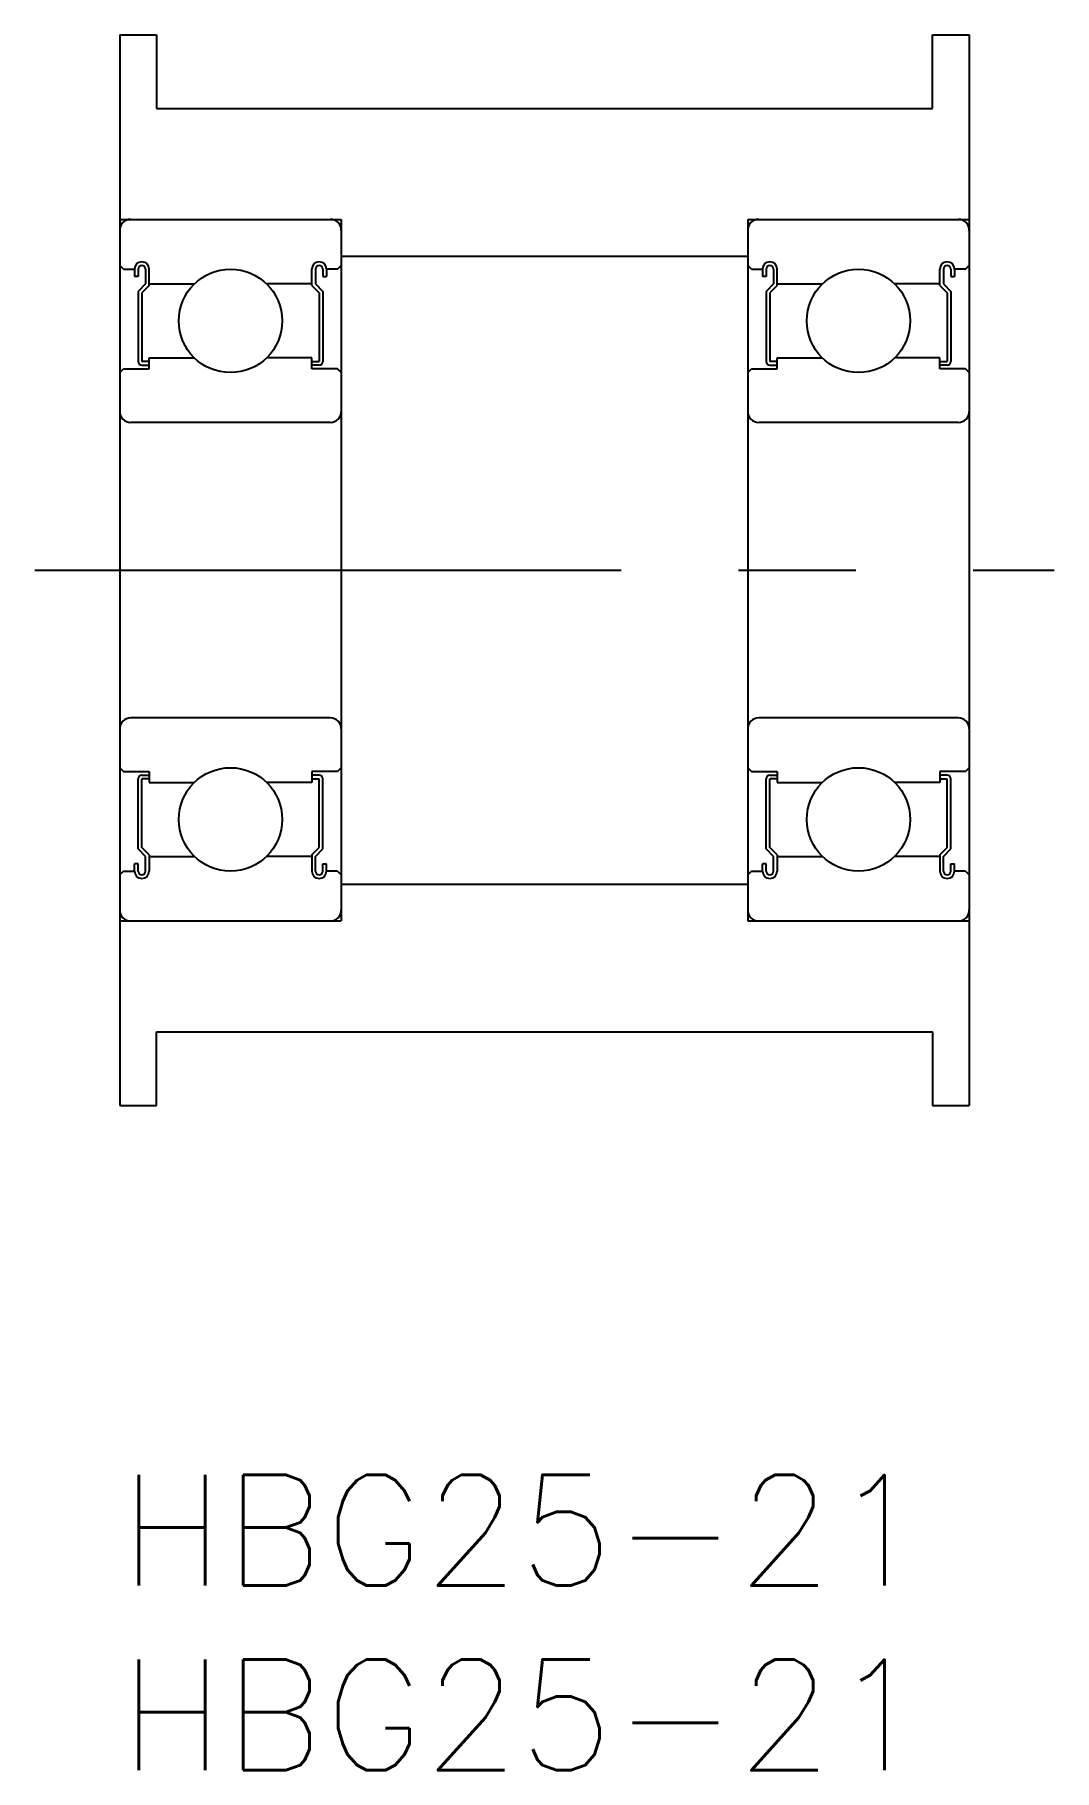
# Model space of a CAD drawing. Extents: x -2.3 to 25.3, y -8 to 39.
import ezdxf

# ---------------------------------------------------------------- set-up
doc = ezdxf.new("R2010")
doc.units = 0
doc.header["$LTSCALE"] = 0.5
doc.linetypes.add('CENTER', pattern=[50.8, 31.75, -6.35, 6.35, -6.35])
for name, color, linetype in [('MSM_CENTER', 1, 'CENTER'), ('MSM_CONTINUOUS', 7, 'CONTINUOUS'), ('MSM_PART_NUMBER', 7, 'CONTINUOUS')]:
    doc.layers.add(name, color=color, linetype=linetype)
doc.styles.get("Standard").update_dxf_attribs({"font": 'txt.shx', "height": 3, "bigfont": 'bigfont.shx'})

# ---------------------------------------------------------------- blocks, each defined once
blk = doc.blocks.new('*U2')
at = {"layer": 'MSM_PART_NUMBER'}
blk.add_text('HBG25-21', height=3, dxfattribs=at).set_placement((0, -3))
blk = doc.blocks.new('*U3')
at = {"layer": 'MSM_PART_NUMBER'}
blk.add_text('HBG25-21', height=3, dxfattribs=at).set_placement((0, -8))

msp = doc.modelspace()

# ---------------------------------------------------------------- linework, layer by layer
at = {"layer": 'MSM_CENTER'}
msp.add_line((-2.3, 24.5), (25.3, 24.5), dxfattribs=at)
at = {"layer": 'MSM_CONTINUOUS'}
for p, q in [((0, 39), (1, 39)), ((0, 39), (0, 10)), ((1, 39), (1, 37)), ((22, 37), (22, 39)), ((22, 39), (23, 39)), ((23, 39), (23, 10)), ((1, 37), (22, 37)), ((0, 34), (6, 34)), ((6, 34), (6, 15)), ((17, 34), (23, 34)), ((17, 34), (17, 15)), ((6, 33), (17, 33)), ((0.1, 32.65), (0, 32.75)), ((0.1, 32.65), (0.4, 32.65)), ((0.4, 32.65), (0.4, 32.45)), ((0.5, 32.45), (0.4, 32.45)), ((0.5, 32.65), (0.5, 32.45)), ((0.7, 32.65), (0.7, 32.25)), ((0.8, 32.209), (0.8, 32.65)), ((5.2, 32.209), (5.2, 32.65)), ((5.3, 32.65), (5.3, 32.25)), ((5.5, 32.65), (5.5, 32.45)), ((5.5, 32.45), (5.6, 32.45)), ((5.6, 32.65), (5.6, 32.45)), ((5.9, 32.65), (5.6, 32.65)), ((5.9, 32.65), (6, 32.75)), ((17.1, 32.65), (17, 32.75)), ((17.1, 32.65), (17.4, 32.65)), ((17.4, 32.65), (17.4, 32.45)), ((17.5, 32.45), (17.4, 32.45)), ((17.5, 32.65), (17.5, 32.45)), ((17.7, 32.65), (17.7, 32.25)), ((17.8, 32.209), (17.8, 32.65)), ((22.2, 32.209), (22.2, 32.65)), ((22.3, 32.65), (22.3, 32.25)), ((22.5, 32.65), (22.5, 32.45)), ((22.5, 32.45), (22.6, 32.45)), ((22.6, 32.65), (22.6, 32.45)), ((22.9, 32.65), (22.6, 32.65)), ((22.9, 32.65), (23, 32.75)), ((0.7, 32.25), (0.5, 32.05)), ((0.5, 32.05), (0.5, 30.15)), ((0.8, 32.209), (0.6, 32.009)), ((0.6, 32.009), (0.6, 30.15)), ((0.8, 32.25), (2.02, 32.25)), ((5.2, 32.25), (3.98, 32.25)), ((5.2, 32.209), (5.4, 32.009)), ((5.3, 32.25), (5.5, 32.05)), ((5.4, 32.009), (5.4, 30.15)), ((5.5, 32.05), (5.5, 30.15)), ((17.7, 32.25), (17.5, 32.05)), ((17.5, 32.05), (17.5, 30.15)), ((17.8, 32.209), (17.6, 32.009)), ((17.6, 32.009), (17.6, 30.15)), ((17.8, 32.25), (19.02, 32.25)), ((22.2, 32.25), (20.98, 32.25)), ((22.2, 32.209), (22.4, 32.009)), ((22.3, 32.25), (22.5, 32.05)), ((22.4, 32.009), (22.4, 30.15)), ((22.5, 32.05), (22.5, 30.15)), ((0.8, 30.15), (0.6, 30.15)), ((0.8, 30.25), (2.02, 30.25)), ((0.8, 29.95), (0.8, 30.25)), ((5.2, 30.25), (3.98, 30.25)), ((5.2, 29.95), (5.2, 30.25)), ((5.2, 30.15), (5.4, 30.15)), ((17.8, 30.15), (17.6, 30.15)), ((17.8, 30.25), (19.02, 30.25)), ((17.8, 29.95), (17.8, 30.25)), ((22.2, 30.25), (20.98, 30.25)), ((22.2, 29.95), (22.2, 30.25)), ((22.2, 30.15), (22.4, 30.15)), ((0, 29.85), (0.1, 29.95)), ((0.1, 29.95), (0.8, 29.95)), ((0.6, 30.05), (0.8, 30.05)), ((5.4, 30.05), (5.2, 30.05)), ((5.9, 29.95), (5.2, 29.95)), ((6, 29.85), (5.9, 29.95)), ((17, 29.85), (17.1, 29.95)), ((17.1, 29.95), (17.8, 29.95)), ((17.6, 30.05), (17.8, 30.05)), ((22.4, 30.05), (22.2, 30.05)), ((22.9, 29.95), (22.2, 29.95)), ((23, 29.85), (22.9, 29.95)), ((5.7, 28.5), (0.3, 28.5)), ((22.7, 28.5), (17.3, 28.5)), ((5.7, 20.5), (0.3, 20.5)), ((22.7, 20.5), (17.3, 20.5)), ((0, 19.15), (0.1, 19.05)), ((0.1, 19.05), (0.8, 19.05)), ((0.5, 16.95), (0.5, 18.85)), ((0.6, 18.95), (0.8, 18.95)), ((0.6, 16.991), (0.6, 18.85)), ((0.8, 18.85), (0.6, 18.85)), ((0.8, 19.05), (0.8, 18.75)), ((5.2, 19.05), (5.2, 18.75)), ((5.9, 19.05), (5.2, 19.05)), ((5.4, 18.95), (5.2, 18.95)), ((5.2, 18.85), (5.4, 18.85)), ((5.4, 16.991), (5.4, 18.85)), ((5.5, 16.95), (5.5, 18.85)), ((6, 19.15), (5.9, 19.05)), ((17, 19.15), (17.1, 19.05)), ((17.1, 19.05), (17.8, 19.05)), ((17.5, 16.95), (17.5, 18.85)), ((17.6, 18.95), (17.8, 18.95)), ((17.6, 16.991), (17.6, 18.85)), ((17.8, 18.85), (17.6, 18.85)), ((17.8, 19.05), (17.8, 18.75)), ((22.2, 19.05), (22.2, 18.75)), ((22.9, 19.05), (22.2, 19.05)), ((22.4, 18.95), (22.2, 18.95)), ((22.2, 18.85), (22.4, 18.85)), ((22.4, 16.991), (22.4, 18.85)), ((22.5, 16.95), (22.5, 18.85)), ((23, 19.15), (22.9, 19.05)), ((0.8, 18.75), (2.02, 18.75)), ((5.2, 18.75), (3.98, 18.75)), ((17.8, 18.75), (19.02, 18.75)), ((22.2, 18.75), (20.98, 18.75)), ((0.7, 16.75), (0.5, 16.95)), ((0.8, 16.791), (0.6, 16.991)), ((5.2, 16.791), (5.4, 16.991)), ((5.3, 16.75), (5.5, 16.95)), ((17.7, 16.75), (17.5, 16.95)), ((17.8, 16.791), (17.6, 16.991)), ((22.2, 16.791), (22.4, 16.991)), ((22.3, 16.75), (22.5, 16.95)), ((0.4, 16.35), (0.4, 16.55)), ((0.5, 16.55), (0.4, 16.55)), ((0.5, 16.35), (0.5, 16.55)), ((0.7, 16.35), (0.7, 16.75)), ((0.8, 16.791), (0.8, 16.35)), ((0.8, 16.75), (2.02, 16.75)), ((5.2, 16.75), (3.98, 16.75)), ((5.2, 16.791), (5.2, 16.35)), ((5.3, 16.35), (5.3, 16.75)), ((5.5, 16.35), (5.5, 16.55)), ((5.5, 16.55), (5.6, 16.55)), ((5.6, 16.35), (5.6, 16.55)), ((17.4, 16.35), (17.4, 16.55)), ((17.5, 16.55), (17.4, 16.55)), ((17.5, 16.35), (17.5, 16.55)), ((17.7, 16.35), (17.7, 16.75)), ((17.8, 16.791), (17.8, 16.35)), ((17.8, 16.75), (19.02, 16.75)), ((22.2, 16.75), (20.98, 16.75)), ((22.2, 16.791), (22.2, 16.35)), ((22.3, 16.35), (22.3, 16.75)), ((22.5, 16.35), (22.5, 16.55)), ((22.5, 16.55), (22.6, 16.55)), ((22.6, 16.35), (22.6, 16.55)), ((0.1, 16.35), (0, 16.25)), ((0.1, 16.35), (0.4, 16.35)), ((5.9, 16.35), (5.6, 16.35)), ((5.9, 16.35), (6, 16.25)), ((6, 16), (17, 16)), ((17.1, 16.35), (17, 16.25)), ((17.1, 16.35), (17.4, 16.35)), ((22.9, 16.35), (22.6, 16.35)), ((22.9, 16.35), (23, 16.25)), ((0, 15), (6, 15)), ((17, 15), (23, 15)), ((1, 12), (22, 12)), ((1, 10), (1, 12)), ((22, 12), (22, 10)), ((0, 10), (1, 10)), ((22, 10), (23, 10))]:
    msp.add_line(p, q, dxfattribs=at)
for centre in [(3, 31.25), (20, 31.25), (3, 17.75), (20, 17.75)]:
    msp.add_circle(centre, 1.4, dxfattribs=at)
for centre, radius, start, end in [((0.3, 33.7), 0.3, 90, 180), ((5.7, 33.7), 0.3, 0, 90), ((17.3, 33.7), 0.3, 90, 180), ((22.7, 33.7), 0.3, 0, 90), ((0.6, 32.65), 0.2, 360, 180), ((0.6, 32.65), 0.1, 360, 180), ((5.4, 32.65), 0.2, 360, 180), ((5.4, 32.65), 0.1, 360, 180), ((17.6, 32.65), 0.2, 0, 180), ((17.6, 32.65), 0.1, 0, 180), ((22.4, 32.65), 0.2, 0, 180), ((22.4, 32.65), 0.1, 0, 180), ((0.6, 30.15), 0.1, 180, 270), ((5.4, 30.15), 0.1, 270, 0), ((17.6, 30.15), 0.1, 180, 270), ((22.4, 30.15), 0.1, 270, 0), ((0.3, 28.8), 0.3, 180, 270), ((5.7, 28.8), 0.3, 270, 0), ((17.3, 28.8), 0.3, 180, 270), ((22.7, 28.8), 0.3, 270, 0), ((0.3, 20.2), 0.3, 90, 180), ((5.7, 20.2), 0.3, 0, 90), ((17.3, 20.2), 0.3, 90, 180), ((22.7, 20.2), 0.3, 0, 90), ((0.6, 18.85), 0.1, 90, 180), ((5.4, 18.85), 0.1, 360, 90), ((17.6, 18.85), 0.1, 90, 180), ((22.4, 18.85), 0.1, 360, 90), ((0.6, 16.35), 0.2, 180, 360), ((0.6, 16.35), 0.1, 180, 360), ((5.4, 16.35), 0.2, 180, 360), ((5.4, 16.35), 0.1, 180, 360), ((17.6, 16.35), 0.2, 180, 0), ((17.6, 16.35), 0.1, 180, 0), ((22.4, 16.35), 0.2, 180, 0), ((22.4, 16.35), 0.1, 180, 0), ((0.3, 15.3), 0.3, 180, 270), ((5.7, 15.3), 0.3, 270, 0), ((17.3, 15.3), 0.3, 180, 270), ((22.7, 15.3), 0.3, 270, 0)]:
    msp.add_arc(centre, radius, start, end, dxfattribs=at)

# ---------------------------------------------------------------- block references
for name in ['*U2', '*U3']:
    msp.add_blockref(name, (0, 0), dxfattribs=at)

doc.saveas('drawing.dxf')
